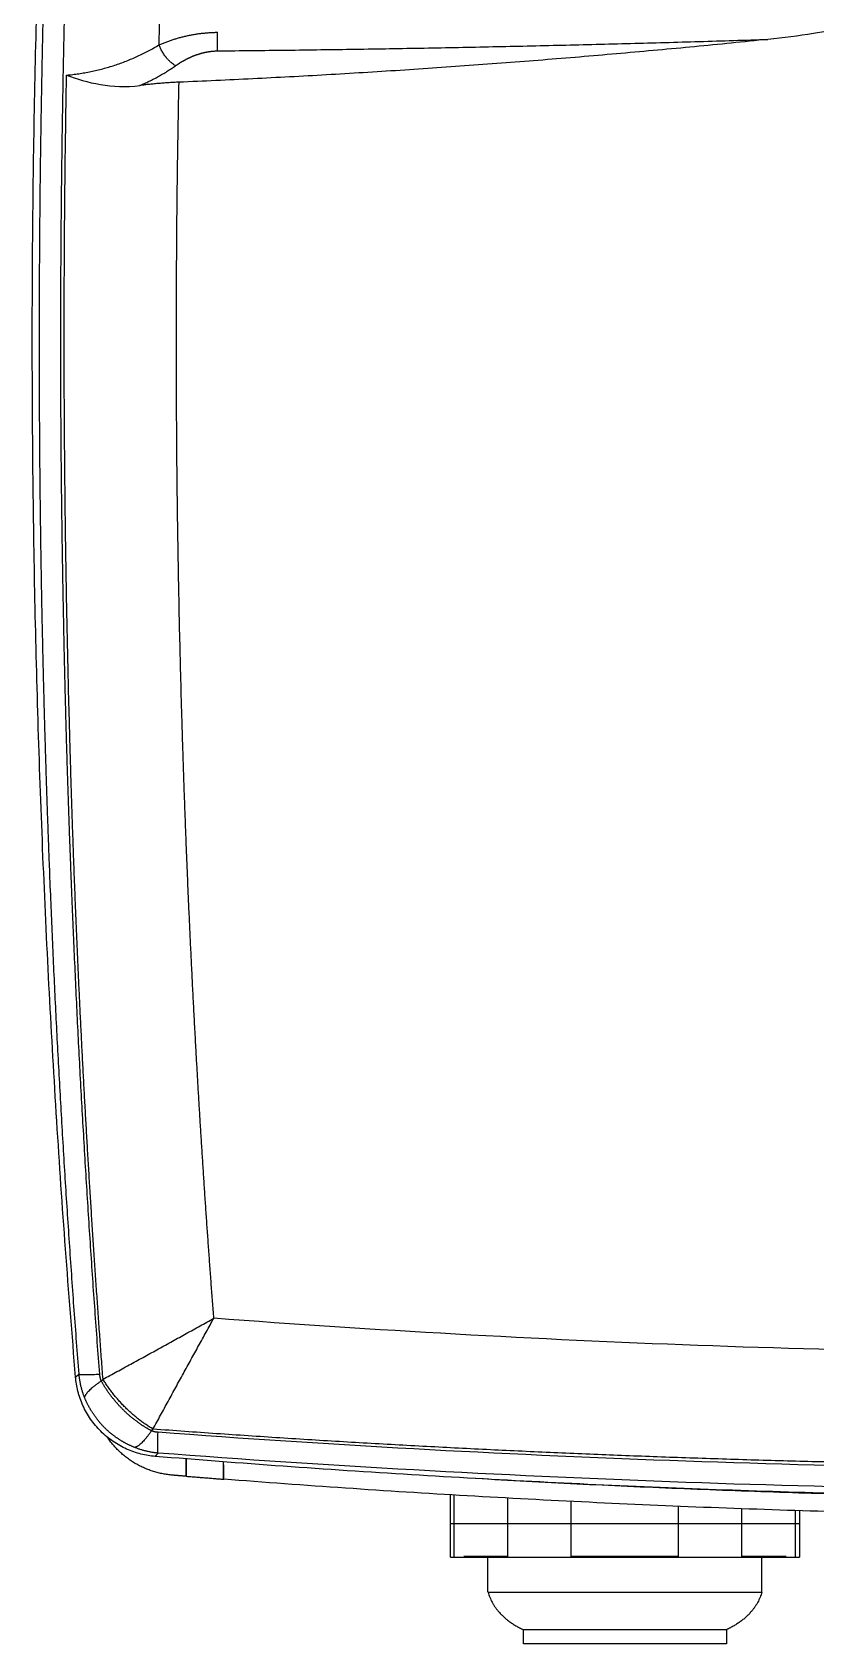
# Model space of a CAD drawing. Header units: millimetres. Extents: x 1550 to 1697, y 370 to 525.
# Drawn here: x 1550.4 to 1600.1, y 370.4 to 472.7 of the extents above; entities that cross this region are included whole.
import ezdxf

# ---------------------------------------------------------------- set-up
doc = ezdxf.new("R2010")
doc.units = ezdxf.units.MM
doc.header["$MEASUREMENT"] = 0
for name, color, linetype, true_color in [('Make2D$보임$선$BOTTOM', 251, 'Continuous', 0x696969), ('Make2D$보임$선$TOP', 251, 'Continuous', 0x5b5f5b), ('Make2D$보임$접선$TOP', 251, 'Continuous', 0x5b5f5b)]:
    doc.layers.add(name, color=color, linetype=linetype, true_color=true_color)

msp = doc.modelspace()

# ---------------------------------------------------------------- linework, layer by layer
at = {"layer": 'Make2D$보임$선$BOTTOM'}
for points, weights in [([(1559.26, 381.1), (1556.63, 381.31), (1555.14, 383.5)], [1, 0.90178387228, 1]), ([(1681.41, 381.69), (1629.98, 377.91), (1578.5, 380.88)], [1, 0.997863308621, 1]), ([(1560.13, 381.03), (1559.7, 381.06), (1559.26, 381.1)], [1, 0.9999998491, 1]), ([(1560.13, 381.03), (1560.13, 381.03), (1560.14, 381.03)], [1, 0.999813862398, 1]), ([(1560.14, 381.03), (1561.32, 380.94), (1562.51, 380.84)], [1, 0.999998867731, 1]), ([(1562.51, 380.84), (1562.51, 380.84), (1562.52, 380.84)], [1, 0.999814012023, 1]), ([(1686.33, 380.94), (1624.42, 376.01), (1562.52, 380.84)], [1, 0.996915144545, 1]), ([(1576.9, 375.89), (1576.9, 375.89), (1577.14, 375.89)], [0.988948892691, 0.988948892691, 1])]:
    msp.add_rational_spline(points, weights, degree=2, dxfattribs=at)
for points in [[(1560.13, 382.13), (1560.13, 381.58), (1560.13, 381.03)], [(1560.14, 381.03), (1560.14, 381.58), (1560.14, 382.13)], [(1562.51, 380.84), (1562.5, 381.39), (1562.5, 381.94)], [(1562.52, 380.84), (1562.52, 381.39), (1562.51, 381.94)], [(1576.9, 375.89), (1576.9, 377.87), (1576.9, 379.85)], [(1577.14, 375.89), (1577.14, 377.86), (1577.14, 379.83)], [(1580.54, 375.89), (1580.54, 377.76), (1580.54, 379.64)], [(1584.55, 375.89), (1584.55, 377.66), (1584.55, 379.43)], [(1591.36, 375.89), (1591.36, 377.5), (1591.36, 379.12)], [(1595.37, 375.89), (1595.37, 377.43), (1595.37, 378.96)], [(1598.78, 375.89), (1598.78, 377.37), (1598.78, 378.85)], [(1599.03, 378.84), (1599.03, 377.37), (1599.03, 375.89)], [(1595.37, 378.01), (1587.96, 378.01), (1580.54, 378.01)], [(1599.03, 378.01), (1597.2, 378.01), (1595.37, 378.01)], [(1577.14, 375.89), (1578.84, 375.89), (1580.54, 375.89)], [(1580.54, 375.94), (1579.14, 375.94), (1577.74, 375.94)], [(1579.27, 373.68), (1579.27, 374.79), (1579.27, 375.89)], [(1580.54, 375.89), (1582.55, 375.89), (1584.55, 375.89)], [(1584.55, 375.89), (1587.96, 375.89), (1591.36, 375.89)], [(1591.36, 375.94), (1587.96, 375.94), (1584.56, 375.94)], [(1591.36, 375.89), (1593.37, 375.89), (1595.37, 375.89)], [(1598.19, 375.94), (1596.78, 375.94), (1595.37, 375.94)], [(1595.37, 375.89), (1597.08, 375.89), (1598.78, 375.89)], [(1596.65, 373.68), (1596.65, 374.79), (1596.65, 375.89)], [(1598.78, 375.89), (1598.91, 375.89), (1599.03, 375.89)], [(1579.28, 373.68), (1579.3, 373.68), (1579.31, 373.68)], [(1579.28, 373.68), (1579.72, 372.15), (1581.52, 371.29)], [(1579.31, 373.68), (1579.33, 373.68), (1579.35, 373.68)], [(1579.35, 373.68), (1579.36, 373.68), (1579.37, 373.68)], [(1579.37, 373.68), (1579.39, 373.68), (1579.42, 373.68)], [(1579.42, 373.68), (1579.43, 373.68), (1579.44, 373.68)], [(1579.44, 373.68), (1579.47, 373.68), (1579.5, 373.68)], [(1579.5, 373.68), (1579.52, 373.68), (1579.53, 373.68)], [(1579.53, 373.68), (1579.59, 373.68), (1579.65, 373.68)], [(1579.65, 373.68), (1579.69, 373.68), (1579.74, 373.68)], [(1579.74, 373.68), (1579.76, 373.68), (1579.78, 373.68)], [(1579.78, 373.68), (1580.12, 373.68), (1580.46, 373.68)], [(1580.46, 373.68), (1580.48, 373.68), (1580.51, 373.68)], [(1580.51, 373.68), (1580.6, 373.68), (1580.69, 373.68)], [(1580.69, 373.68), (1580.71, 373.68), (1580.74, 373.68)], [(1580.74, 373.68), (1580.84, 373.68), (1580.94, 373.68)], [(1580.94, 373.68), (1580.96, 373.68), (1580.98, 373.68)], [(1580.98, 373.68), (1582.06, 373.68), (1583.14, 373.68)], [(1583.14, 373.68), (1583.17, 373.68), (1583.21, 373.68)], [(1583.21, 373.68), (1584.39, 373.68), (1585.57, 373.68)], [(1585.57, 373.68), (1586.34, 373.68), (1587.11, 373.68)], [(1587.11, 373.68), (1587.15, 373.68), (1587.18, 373.68)], [(1587.18, 373.68), (1587.36, 373.68), (1587.54, 373.68)], [(1587.54, 373.68), (1587.56, 373.68), (1587.58, 373.68)], [(1587.58, 373.68), (1587.96, 373.68), (1588.35, 373.68)], [(1588.35, 373.68), (1588.37, 373.68), (1588.39, 373.68)], [(1588.39, 373.68), (1588.57, 373.68), (1588.74, 373.68)], [(1588.74, 373.68), (1588.78, 373.68), (1588.82, 373.68)], [(1588.82, 373.68), (1589.58, 373.68), (1590.35, 373.68)], [(1590.35, 373.68), (1591.54, 373.68), (1592.72, 373.68)], [(1592.72, 373.68), (1592.75, 373.68), (1592.79, 373.68)], [(1592.79, 373.68), (1593.87, 373.68), (1594.94, 373.68)], [(1596.65, 373.68), (1596.21, 372.15), (1594.41, 371.29)], [(1594.94, 373.68), (1594.96, 373.68), (1594.98, 373.68)], [(1594.98, 373.68), (1595.09, 373.68), (1595.19, 373.68)], [(1595.19, 373.68), (1595.21, 373.68), (1595.24, 373.68)], [(1595.24, 373.68), (1595.33, 373.68), (1595.42, 373.68)], [(1595.42, 373.68), (1595.44, 373.68), (1595.47, 373.68)], [(1595.47, 373.68), (1595.87, 373.68), (1596.28, 373.68)], [(1596.28, 373.68), (1596.3, 373.68), (1596.32, 373.68)], [(1596.32, 373.68), (1596.37, 373.68), (1596.42, 373.68)], [(1596.42, 373.68), (1596.45, 373.68), (1596.49, 373.68)], [(1596.49, 373.68), (1596.5, 373.68), (1596.51, 373.68)], [(1596.51, 373.68), (1596.53, 373.68), (1596.56, 373.68)], [(1596.56, 373.68), (1596.57, 373.68), (1596.57, 373.68)], [(1596.57, 373.68), (1596.6, 373.68), (1596.62, 373.68)], [(1596.62, 373.68), (1596.63, 373.68), (1596.64, 373.68)], [(1581.52, 371.29), (1581.52, 370.84), (1581.52, 370.4)], [(1581.59, 371.29), (1581.56, 371.29), (1581.53, 371.29)], [(1581.8, 371.29), (1581.69, 371.29), (1581.59, 371.29)], [(1581.86, 371.29), (1581.83, 371.29), (1581.8, 371.29)], [(1581.9, 371.29), (1581.88, 371.29), (1581.86, 371.29)], [(1582.4, 371.29), (1582.15, 371.29), (1581.9, 371.29)], [(1582.44, 371.29), (1582.42, 371.29), (1582.4, 371.29)], [(1582.57, 371.29), (1582.5, 371.29), (1582.44, 371.29)], [(1582.61, 371.29), (1582.59, 371.29), (1582.57, 371.29)], [(1582.76, 371.29), (1582.68, 371.29), (1582.61, 371.29)], [(1582.79, 371.29), (1582.77, 371.29), (1582.76, 371.29)], [(1584.38, 371.29), (1583.59, 371.29), (1582.79, 371.29)], [(1584.44, 371.29), (1584.41, 371.29), (1584.38, 371.29)], [(1586.19, 371.29), (1585.31, 371.29), (1584.44, 371.29)], [(1587.33, 371.29), (1586.76, 371.29), (1586.19, 371.29)], [(1587.38, 371.29), (1587.36, 371.29), (1587.33, 371.29)], [(1587.65, 371.29), (1587.52, 371.29), (1587.38, 371.29)], [(1587.68, 371.29), (1587.66, 371.29), (1587.65, 371.29)], [(1588.25, 371.29), (1587.96, 371.29), (1587.68, 371.29)], [(1588.28, 371.29), (1588.27, 371.29), (1588.25, 371.29)], [(1588.54, 371.29), (1588.41, 371.29), (1588.28, 371.29)], [(1588.6, 371.29), (1588.57, 371.29), (1588.54, 371.29)], [(1589.74, 371.29), (1589.17, 371.29), (1588.6, 371.29)], [(1591.49, 371.29), (1590.61, 371.29), (1589.74, 371.29)], [(1591.54, 371.29), (1591.52, 371.29), (1591.49, 371.29)], [(1593.14, 371.29), (1592.34, 371.29), (1591.54, 371.29)], [(1593.17, 371.29), (1593.15, 371.29), (1593.14, 371.29)], [(1593.32, 371.29), (1593.24, 371.29), (1593.17, 371.29)], [(1593.36, 371.29), (1593.34, 371.29), (1593.32, 371.29)], [(1593.49, 371.29), (1593.42, 371.29), (1593.36, 371.29)], [(1593.53, 371.29), (1593.51, 371.29), (1593.49, 371.29)], [(1594.13, 371.29), (1593.83, 371.29), (1593.53, 371.29)], [(1594.16, 371.29), (1594.14, 371.29), (1594.13, 371.29)], [(1594.21, 371.29), (1594.19, 371.29), (1594.16, 371.29)], [(1594.34, 371.29), (1594.28, 371.29), (1594.21, 371.29)], [(1594.4, 371.29), (1594.37, 371.29), (1594.34, 371.29)], [(1594.41, 371.29), (1594.41, 370.84), (1594.41, 370.4)]]:
    msp.add_open_spline(points, degree=2, dxfattribs=at)
for points, weights, knots in [([(1580.54, 378.01), (1580.41, 378.01), (1580.22, 378.01), (1579.19, 378.01), (1577.14, 378.01), (1576.9, 378.01), (1576.9, 378.01)], [0.970397165792, 0.981624367092, 1, 0.90552784071, 1, 0.988948892691, 0.988948892691], [98.197699, 98.197699, 98.197699, 98.906063, 98.906063, 102.547877, 102.547877, 104.311297, 104.311297, 104.311297]), ([(1594.4, 370.4), (1594.41, 370.4), (1587.96, 370.4), (1581.8, 370.4), (1581.53, 370.4)], [0.982266230892, 0.707106781187, 1, 0.716259694274, 0.982266230892], [12.739467, 12.739467, 12.739467, 26.098621, 26.098621, 39.040302, 39.040302, 39.040302])]:
    msp.add_rational_spline(points, weights, degree=2, knots=knots, dxfattribs=at)
at = {"layer": 'Make2D$보임$선$TOP'}
for points, weights in [([(1553.12, 387.33), (1547.67, 452.48), (1553.02, 517.64)], [1, 0.996582108753, 1]), ([(1597.04, 472.24), (1578.4, 470.31), (1559.68, 469.52)], [1, 0.999534826316, 1]), ([(1559.68, 469.52), (1558.43, 469.47), (1557.19, 469.31)], [1, 0.99910109063, 1]), ([(1558.17, 382.29), (1553.51, 382.67), (1553.12, 387.33)], [1, 0.763098161236, 1]), ([(1688.49, 382.39), (1623.33, 376.94), (1558.17, 382.29)], [1, 0.996582108739, 1])]:
    msp.add_rational_spline(points, weights, degree=2, dxfattribs=at)
for points, knots in [([(1603.89, 473.8), (1603.9, 473.76), (1603.88, 473.69), (1603.78, 473.59), (1603.63, 473.5), (1603.31, 473.34), (1602.76, 473.16), (1601.6, 472.88), (1599.67, 472.55), (1598, 472.34), (1597.04, 472.24)], [0, 0, 0, 0, 0.103666, 0.222685, 0.393386, 0.657821, 1.274211, 2.115323, 4.250692, 7.154742, 7.154742, 7.154742, 7.154742]), ([(1552.55, 469.97), (1553.18, 469.73), (1553.9, 469.51), (1555.48, 469.24), (1556.33, 469.2), (1557.19, 469.31)], [-0.7353709, -0.7353709, -0.7353709, -0.7353709, -0.3660048, -0.3660048, 0, 0, 0, 0])]:
    msp.add_open_spline(points, degree=3, knots=knots, dxfattribs=at)
at = {"layer": 'Make2D$보임$접선$TOP'}
for points, weights, degree, knots in [([(1550.83, 452.48), (1550.82, 460.61), (1550.97, 468.74), (1551.11, 476.88), (1551.41, 485), (1552, 501.25), (1553.23, 517.46)], [1, 0.999956548832, 1, 0.999955536147, 1, 0.999807076721, 1], 2, [0, 0, 0, 16.262445, 16.262445, 32.526883, 32.526883, 65.039174, 65.039174, 65.039174]), ([(1554.65, 387.51), (1553.42, 403.72), (1552.81, 419.97), (1552.5, 428.09), (1552.35, 436.22), (1552.19, 444.35), (1552.18, 452.48), (1552.18, 460.61), (1552.32, 468.74), (1552.46, 476.87), (1552.75, 485), (1553.34, 501.25), (1554.55, 517.46)], [1, 0.999814655785, 1, 0.999956991956, 1, 0.999957924184, 1, 0.999957905104, 1, 0.999957011013, 1, 0.999814622336, 1], 2, [0, 0, 0, 32.511533, 32.511533, 48.774635, 48.774635, 65.036153, 65.036153, 81.297339, 81.297339, 97.56071, 97.56071, 130.072752, 130.072752, 130.072752]), ([(1559.47, 470.57), (1559.74, 470.76), (1560.03, 470.92), (1560.34, 471.09), (1560.67, 471.22), (1561.02, 471.35), (1561.38, 471.43), (1561.75, 471.5), (1562.13, 471.51)], [1, 0.998436914793, 1, 0.997740727529, 1, 0.996624351381, 1, 0.99552476909, 1], 2, [0, 0, 0, 0.663735, 0.663735, 1.369438, 1.369438, 2.103487, 2.103487, 2.858225, 2.858225, 2.858225]), ([(1554.86, 387.19), (1554.09, 397.39), (1553.56, 407.61), (1553.02, 418.08), (1552.74, 428.55), (1552.17, 449.26), (1552.55, 469.97)], [1, 0.999926837502, 1, 0.999928712065, 1, 0.999733109408, 1], 2, [0, 0, 0, 20.459384, 20.459384, 41.421328, 41.421328, 82.845407, 82.845407, 82.845407]), ([(1561.89, 391.06), (1561.24, 399.5), (1560.77, 407.94), (1560.19, 418.33), (1559.88, 428.73), (1559.27, 449.12), (1559.68, 469.52)], [1, 0.999941263729, 1, 0.99991598708, 1, 0.999688077845, 1], 2, [0, 0, 0, 16.912163, 16.912163, 37.723333, 37.723333, 78.521827, 78.521827, 78.521827]), ([(1553.34, 387.51), (1552.08, 403.72), (1551.46, 419.96), (1551.15, 428.09), (1550.99, 436.22), (1550.83, 444.35), (1550.83, 452.48)], [1, 0.999807113517, 1, 0.999955516161, 1, 0.999956567353, 1], 2, [0, 0, 0, 32.511736, 32.511736, 48.775966, 48.775966, 65.038929, 65.038929, 65.038929]), ([(1553.12, 387.33), (1553.12, 387.33), (1553.14, 387.34), (1553.18, 387.38), (1553.22, 387.41), (1553.27, 387.45), (1553.34, 387.51)], [1, 1.00000053819, 1.00000107402, 1.00000160746, 1.0000010737, 1.00000053781, 1], 3, [0, 0, 0, 0, 0.5004797, 0.5004797, 0.5004797, 0.9741799, 0.9741799, 0.9741799, 0.9741799]), ([(1557.93, 383.92), (1557.43, 384.18), (1556.99, 384.52), (1556.52, 384.86), (1556.12, 385.27), (1555.71, 385.68), (1555.36, 386.14), (1555.02, 386.59), (1554.75, 387.08)], [1, 0.997273362047, 1, 0.997520179144, 1, 0.997489515416, 1, 0.997240147367, 1], 2, [0, 0, 0, 1.115678, 1.115678, 2.270378, 2.270378, 3.421256, 3.421256, 4.544331, 4.544331, 4.544331]), ([(1556.87, 382.86), (1556.33, 383.07), (1555.86, 383.38), (1555.37, 383.7), (1554.96, 384.11), (1554.55, 384.52), (1554.23, 385.01), (1553.91, 385.49), (1553.69, 386.02)], [1, 0.994879513978, 1, 0.994944876982, 1, 0.994881281683, 1, 0.994815691769, 1], 2, [0, 0, 0, 1.143228, 1.143228, 2.301992, 2.301992, 3.456874, 3.456874, 4.607574, 4.607574, 4.607574]), ([(1688.62, 384.13), (1672.53, 382.91), (1656.39, 382.31), (1648.13, 381.99), (1639.87, 381.83), (1631.6, 381.68), (1623.33, 381.67), (1606.79, 381.65), (1590.27, 382.25), (1574.13, 382.83), (1558.03, 384.02)], [1, 0.999821935635, 1, 0.999956585741, 1, 0.999957560785, 1, 0.999828355245, 1, 0.999822174434, 1], 2, [0, 0, 0, 32.281588, 32.281588, 48.815038, 48.815038, 65.354768, 65.354768, 98.421282, 98.421282, 130.707177, 130.707177, 130.707177]), ([(1558.17, 382.29), (1558.17, 382.29), (1558.19, 382.31), (1558.22, 382.34), (1558.25, 382.38), (1558.29, 382.43), (1558.35, 382.5)], [1, 1.00000060503, 1.00000120742, 1.00000180711, 1.00000120706, 1.00000060461, 1], 3, [0, 0, 0, 0, 0.5004797, 0.5004797, 0.5004797, 0.974182, 0.974182, 0.974182, 0.974182])]:
    msp.add_rational_spline(points, weights, degree=degree, knots=knots, dxfattribs=at)
for points, weights in [([(1558.42, 471.89), (1558.5, 476.24), (1558.61, 480.59)], [1, 0.999991097834, 1]), ([(1558.42, 471.89), (1560.19, 472.67), (1562.12, 472.69)], [1, 0.979541510364, 1]), ([(1562.13, 471.51), (1562.13, 472.1), (1562.12, 472.69)], [1, 0.999917260095, 1]), ([(1552.55, 469.97), (1555.71, 470.26), (1558.42, 471.89)], [1, 0.974427173577, 1]), ([(1559.47, 470.57), (1558.74, 470.97), (1558.42, 471.89)], [1, 0.839884286784, 1]), ([(1562.13, 471.51), (1579.59, 471.68), (1597.04, 472.24)], [1, 0.999938293631, 1]), ([(1557.19, 469.31), (1558.4, 469.82), (1559.47, 470.57)], [1, 0.99448863702, 1]), ([(1554.86, 387.19), (1558.39, 389.11), (1561.89, 391.06)], [1, 0.999989348581, 1]), ([(1558.03, 384.02), (1559.95, 387.55), (1561.89, 391.06)], [1, 0.999989344464, 1]), ([(1553.34, 387.51), (1553.53, 387.46), (1554.65, 387.51)], [1, 0.934644746079, 1]), ([(1553.69, 386.02), (1553.41, 386.74), (1553.34, 387.51)], [1, 0.989409171616, 1]), ([(1553.69, 386.02), (1553.77, 386.43), (1554.75, 387.08)], [1, 0.934086382231, 1]), ([(1554.75, 387.08), (1554.67, 387.29), (1554.65, 387.51)], [1, 0.987265962283, 1]), ([(1558.03, 384.02), (1556.06, 385.22), (1554.86, 387.19)], [1, 0.971035445244, 1]), ([(1557.93, 383.92), (1557.27, 382.93), (1556.87, 382.86)], [1, 0.934195900802, 0.999781830242]), ([(1558.35, 383.82), (1558.13, 383.83), (1557.93, 383.92)], [1, 0.987266961476, 1]), ([(1558.35, 382.5), (1558.31, 382.69), (1558.35, 383.82)], [1, 0.934644786031, 1]), ([(1558.35, 382.5), (1557.58, 382.57), (1556.87, 382.86)], [1, 0.989416473657, 1])]:
    msp.add_rational_spline(points, weights, degree=2, dxfattribs=at)
for points, knots in [([(1684.75, 391.16), (1664.32, 389.58), (1643.83, 388.8), (1602.82, 388.77), (1582.32, 389.51), (1561.89, 391.06)], [0, 0, 0, 0, 0.5, 0.5, 1, 1, 1, 1]), ([(1688.3, 383.92), (1682.9, 383.51), (1672.09, 382.79), (1650.43, 381.77), (1612.49, 381.05), (1579.97, 382.2), (1558.35, 383.82)], [0, 0, 0, 0, 16.257896, 32.514594, 65.035232, 130.072739, 130.072739, 130.072739, 130.072739]), ([(1688.31, 382.61), (1682.9, 382.19), (1672.09, 381.46), (1650.43, 380.42), (1612.49, 379.69), (1579.97, 380.86), (1558.35, 382.5)], [0, 0, 0, 0, 16.257501, 32.514797, 65.038007, 130.078335, 130.078335, 130.078335, 130.078335])]:
    msp.add_open_spline(points, degree=3, knots=knots, dxfattribs=at)
for points in [[(1554.75, 387.08), (1554.79, 387.12), (1554.82, 387.15), (1554.86, 387.19)], [(1557.93, 383.92), (1557.96, 383.95), (1558, 383.99), (1558.03, 384.02)]]:
    msp.add_open_spline(points, degree=3, dxfattribs=at)

doc.saveas('drawing.dxf')
